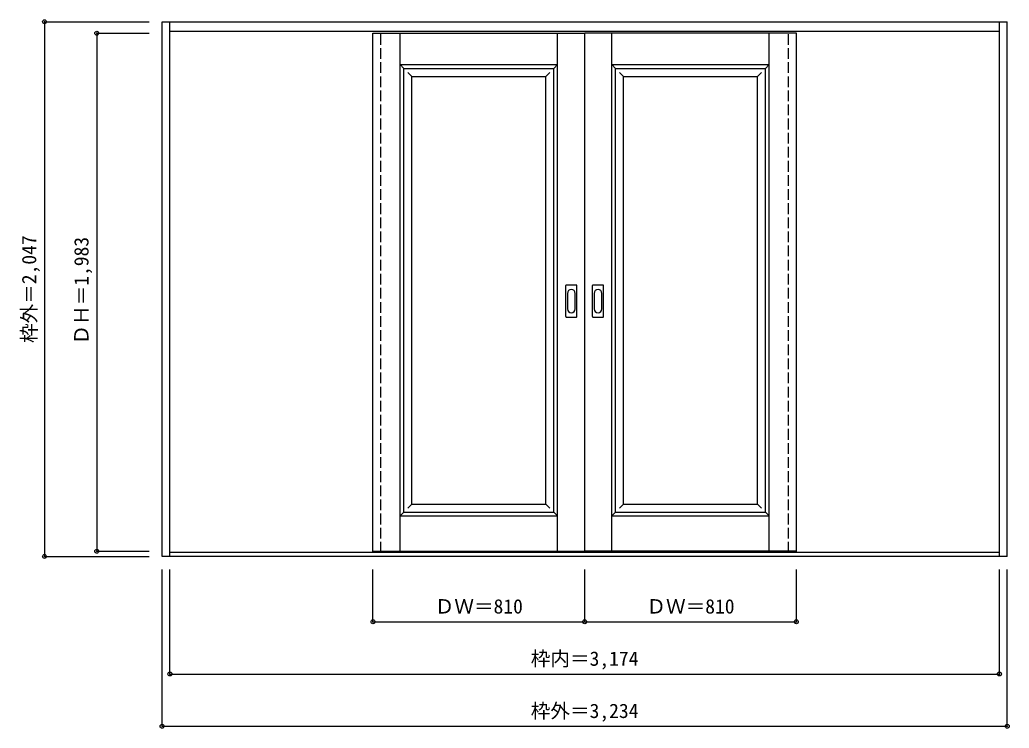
# Model space of a CAD drawing. Units: millimetres, scale not verified. Extents: x -1966 to 1820, y -1422 to 1290.
import ezdxf
from ezdxf.enums import TextEntityAlignment as Align

# ---------------------------------------------------------------- set-up
doc = ezdxf.new("R2010")
doc.units = ezdxf.units.MM
doc.header["$LTSCALE"] = 30
doc.header["$PDMODE"] = 32
doc.header["$PDSIZE"] = 15
doc.linetypes.add('DASHED1', pattern=[1.8, 1.2, -0.6])
doc.layers.add('0-0', color=7, linetype='Continuous')
doc.layers.add('0-1_寸法', color=7, linetype='Continuous')
doc.styles.add('ＭＳ ゴシック', font='')
doc.styles.get('ＭＳ ゴシック').set_extended_font_data('MS Gothic')

msp = doc.modelspace()

# ---------------------------------------------------------------- linework, layer by layer
at = {"layer": '0-0', "color": 3}
for p, q in [((-1421.8, 1282.27), (1812.2, 1282.27)), ((-1421.8, -764.73), (-1421.8, 1282.27)), ((-1391.8, -764.73), (-1391.8, 1282.27)), ((1782.2, -764.73), (1782.2, 1282.27)), ((1812.2, -764.73), (1812.2, 1282.27)), ((-1391.8, 1246.27), (1782.2, 1246.27)), ((-614.8, -744.73), (-614.8, 1238.27)), ((-614.8, 1238.27), (195.2, 1238.27)), ((195.2, -744.73), (195.2, 1238.27)), ((1005.2, 1238.27), (195.2, 1238.27)), ((1005.2, -744.73), (1005.2, 1238.27)), ((-496.3, 1103.27), (76.7, 1103.27)), ((-496.3, -594.73), (-496.3, 1103.27)), ((76.7, -594.73), (76.7, 1103.27)), ((313.7, 1103.27), (886.7, 1103.27)), ((313.7, -594.73), (313.7, 1103.27)), ((886.7, -594.73), (886.7, 1103.27)), ((123.2, 153.27), (123.2, 272.27)), ((163.7, 273.77), (124.7, 273.77)), ((165.2, 153.27), (165.2, 272.27)), ((225.2, 153.27), (225.2, 272.27)), ((265.7, 273.77), (226.7, 273.77)), ((267.2, 153.27), (267.2, 272.27)), ((124.7, 151.77), (163.7, 151.77)), ((226.7, 151.77), (265.7, 151.77)), ((-496.3, -594.73), (76.7, -594.73)), ((313.7, -594.73), (886.7, -594.73)), ((1782.2, -749.73), (-1391.8, -749.73)), ((-614.8, -744.73), (195.2, -744.73)), ((1005.2, -744.73), (195.2, -744.73)), ((1812.2, -764.73), (-1421.8, -764.73))]:
    msp.add_line(p, q, dxfattribs=at)
at = {"layer": '0-0', "color": 4, "linetype": 'DASHED1'}
for p, q in [((-614.8, -749.73), (-614.8, 1246.27)), ((-584.8, -749.73), (-584.8, 1246.27)), ((-584.8, -744.73), (-584.8, 1238.27)), ((975.2, -749.73), (975.2, 1246.27)), ((975.2, -744.73), (975.2, 1238.27)), ((1005.2, -749.73), (1005.2, 1246.27))]:
    msp.add_line(p, q, dxfattribs=at)
at = {"layer": '0-0'}
for p, q in [((-511.3, -744.73), (-511.3, 1238.27)), ((91.7, -744.73), (91.7, 1238.27)), ((298.7, -744.73), (298.7, 1238.27)), ((901.7, -744.73), (901.7, 1238.27)), ((-511.3, 1118.27), (91.7, 1118.27)), ((-511.3, 1118.27), (-496.3, 1103.27)), ((91.7, 1118.27), (76.7, 1103.27)), ((298.7, 1118.27), (901.7, 1118.27)), ((298.7, 1118.27), (313.7, 1103.27)), ((901.7, 1118.27), (886.7, 1103.27)), ((-481.3, 1088.27), (-466.3, 1073.27)), ((-466.3, 1073.27), (46.7, 1073.27)), ((-466.3, -564.73), (-466.3, 1073.27)), ((61.7, 1088.27), (46.7, 1073.27)), ((46.7, -564.73), (46.7, 1073.27)), ((328.7, 1088.27), (343.7, 1073.27)), ((343.7, 1073.27), (856.7, 1073.27)), ((343.7, -564.73), (343.7, 1073.27)), ((871.7, 1088.27), (856.7, 1073.27)), ((856.7, -564.73), (856.7, 1073.27)), ((129.2, 242.37), (129.2, 183.17)), ((159.2, 183.17), (159.2, 242.37)), ((231.2, 242.37), (231.2, 183.17)), ((261.2, 183.17), (261.2, 242.37)), ((-466.3, -564.73), (-481.3, -579.73)), ((-466.3, -564.73), (46.7, -564.73)), ((46.7, -564.73), (61.7, -579.73)), ((343.7, -564.73), (328.7, -579.73)), ((343.7, -564.73), (856.7, -564.73)), ((856.7, -564.73), (871.7, -579.73)), ((-496.3, -594.73), (-511.3, -609.73)), ((76.7, -594.73), (91.7, -609.73)), ((313.7, -594.73), (298.7, -609.73)), ((886.7, -594.73), (901.7, -609.73)), ((-511.3, -609.73), (91.7, -609.73)), ((298.7, -609.73), (901.7, -609.73))]:
    msp.add_line(p, q, dxfattribs=at)
at = {"layer": '0-0', "color": 3}
for centre, start, end in [((124.7, 272.27), 90, 180), ((163.7, 272.27), 0, 90), ((226.7, 272.27), 90, 180), ((265.7, 272.27), 0, 90), ((124.7, 153.27), 180, 270), ((163.7, 153.27), 270, 0), ((226.7, 153.27), 180, 270), ((265.7, 153.27), 270, 0)]:
    msp.add_arc(centre, 1.5, start, end, dxfattribs=at)
at = {"layer": '0-0'}
for centre, start, end in [((144.2, 242.37), 0, 180), ((246.2, 242.37), 0, 180), ((144.2, 183.17), 180, 0), ((246.2, 183.17), 180, 0)]:
    msp.add_arc(centre, 15, start, end, dxfattribs=at)
at = {"layer": '0-1_寸法', "color": 4}
for p, q in [((-1871.8, 1282.27), (-1471.8, 1282.27)), ((-1671.8, 1238.27), (-1671.8, -744.73)), ((-1671.8, 1238.27), (-1471.8, 1238.27)), ((-1671.8, -744.73), (-1471.8, -744.73)), ((-1421.8, -1414.73), (-1421.8, -814.73)), ((-1391.8, -1214.73), (-1391.8, -814.73)), ((-614.8, -1014.73), (-614.8, -814.73)), ((195.2, -1014.73), (195.2, -814.73)), ((1005.2, -1014.73), (1005.2, -814.73)), ((-614.8, -1014.73), (1005.2, -1014.73))]:
    msp.add_line(p, q, dxfattribs=at)
for points in [[(-1871.8, 1282.27), (-1871.8, -764.73), (-1471.8, -764.73)], [(-1421.8, -1414.73), (1812.2, -1414.73), (1812.2, -814.73)], [(-1391.8, -1214.73), (1782.2, -1214.73), (1782.2, -814.73)]]:
    msp.add_lwpolyline(points, dxfattribs=at)
at = {"layer": '0-1_寸法'}
for p in [(-1871.8, 1282.27), (-1671.8, 1238.27), (-1671.8, -744.73), (-1871.8, -764.73), (-614.8, -1014.73), (195.2, -1014.73), (1005.2, -1014.73), (-1391.8, -1214.73), (1782.2, -1214.73), (-1421.8, -1414.73), (1812.2, -1414.73)]:
    msp.add_point(p, dxfattribs=at)

# ---------------------------------------------------------------- texts
at = {"layer": '0-1_寸法', "style": 'ＭＳ ゴシック'}
for s, p in [('枠外＝2,047', (-1886.8, 52.52)), ('ＤＨ＝1,983', (-1686.8, 46.52))]:
    msp.add_text(s, height=54.99, rotation=90, dxfattribs=at).set_placement(p, align=Align.BOTTOM_LEFT)
for s, p in [('ＤＷ＝810', (-378.55, -999.73)), ('ＤＷ＝810', (431.45, -999.73)), ('枠内＝3,174', (-11.05, -1199.73)), ('枠外＝3,234', (-11.05, -1399.73))]:
    msp.add_text(s, height=54.99, dxfattribs=at).set_placement(p, align=Align.BOTTOM_LEFT)

doc.saveas('drawing.dxf')
